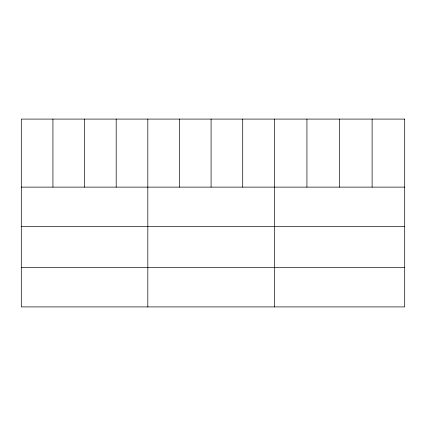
<?xml version="1.0" encoding="UTF-8"?>
<svg xmlns="http://www.w3.org/2000/svg" width="426" height="426" viewBox="0 0 426 426"><rect width="100%" height="100%" fill="white"/><g stroke="black" fill="none" stroke-linecap="round" stroke-linejoin="round"><path stroke-width="0.64" d="M21.3 187.126L404.7 187.126M21.3 226.653L404.7 226.653M21.3 267.384L404.7 267.384M372.111 119.088L372.111 187.126M339.522 119.088L339.522 187.126M306.933 119.088L306.933 187.126M274.344 119.088L274.344 306.912M242.713 119.088L242.713 187.126M211.083 119.088L211.083 187.126M179.452 119.088L179.452 187.126M147.822 119.088L147.822 306.912M116.191 119.088L116.191 187.126M84.561 119.088L84.561 187.126M52.931 119.088L52.931 187.126M404.7 119.088L21.3 119.088L21.3 306.912L404.7 306.912L404.7 119.088"/></g></svg>
